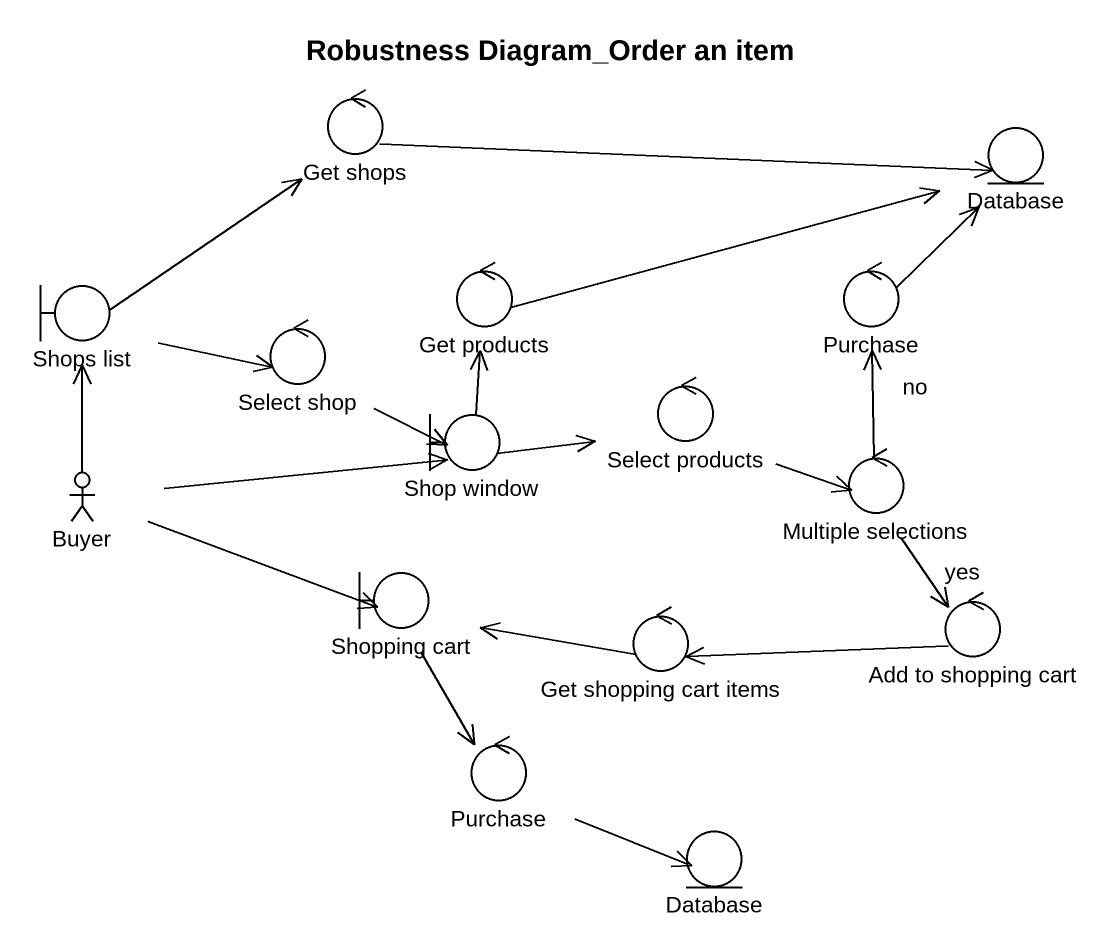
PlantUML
@startuml
title Robustness Diagram_Order an item
control "Get shops" as Get_shops
entity "Database" as Database_
boundary "Shops list" as Shops_list
control "Select shop" as Select_shop
control "Get products" as Get_products
control Purchase
boundary "Shop window" as Shop_window
control "Select products" as Select_products
actor Buyer
control "Multiple selections" as Multiple_selections
boundary "Shopping cart" as Shopping_cart
control "Get shopping cart items" as Get_shopping_cart_items
control "Add to shopping cart" as Add_to_shopping_cart
control "Purchase" as Purchase_2
entity "Database" as Database__2
Get_shops -right-> Database_
Shops_list -up-> Get_shops
Shops_list -right-> Select_shop
Select_shop -right-> Shop_window
Get_products -right-> Database_
Purchase -up-> Database_
Shop_window -up-> Get_products
Shop_window -right-> Select_products
Select_products -right-> Multiple_selections
Buyer -up-> Shops_list
Buyer -right-> Shop_window
Buyer -right-> Shopping_cart
Multiple_selections -up-> Purchase : no
Multiple_selections --> Add_to_shopping_cart : yes
Shopping_cart --> Purchase_2
Get_shopping_cart_items -left-> Shopping_cart
Add_to_shopping_cart -left-> Get_shopping_cart_items
Purchase_2 -right-> Database__2
@enduml
